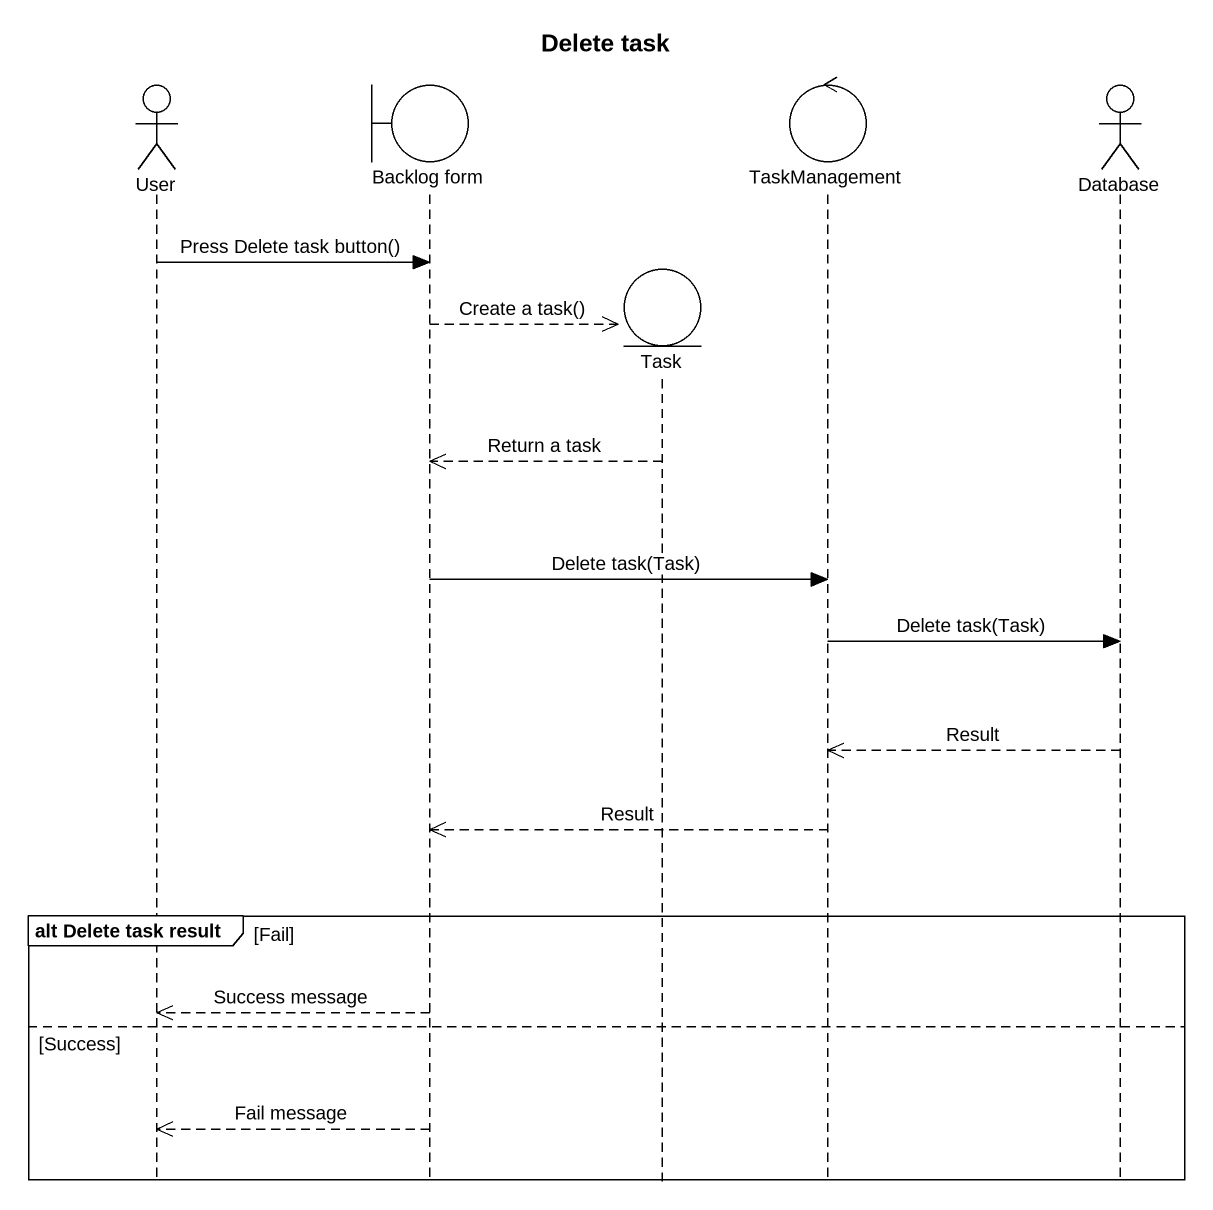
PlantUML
@startuml
title Delete task
hide footbox
actor User
boundary "Backlog form" as Backlog_form
entity Task
control TaskManagement
actor "Database" as Database_

User -> Backlog_form : Press Delete task button()
Backlog_form -->> Task ** : Create a task()
Task -->> Backlog_form : Return a task
Backlog_form -> TaskManagement : Delete task(Task)
TaskManagement -> Database_ : Delete task(Task)
Database_ -->> TaskManagement : Result
TaskManagement -->> Backlog_form : Result
group alt Delete task result [Fail]
  Backlog_form -->> User : Success message
else Success
  Backlog_form -->> User : Fail message
end
@enduml
